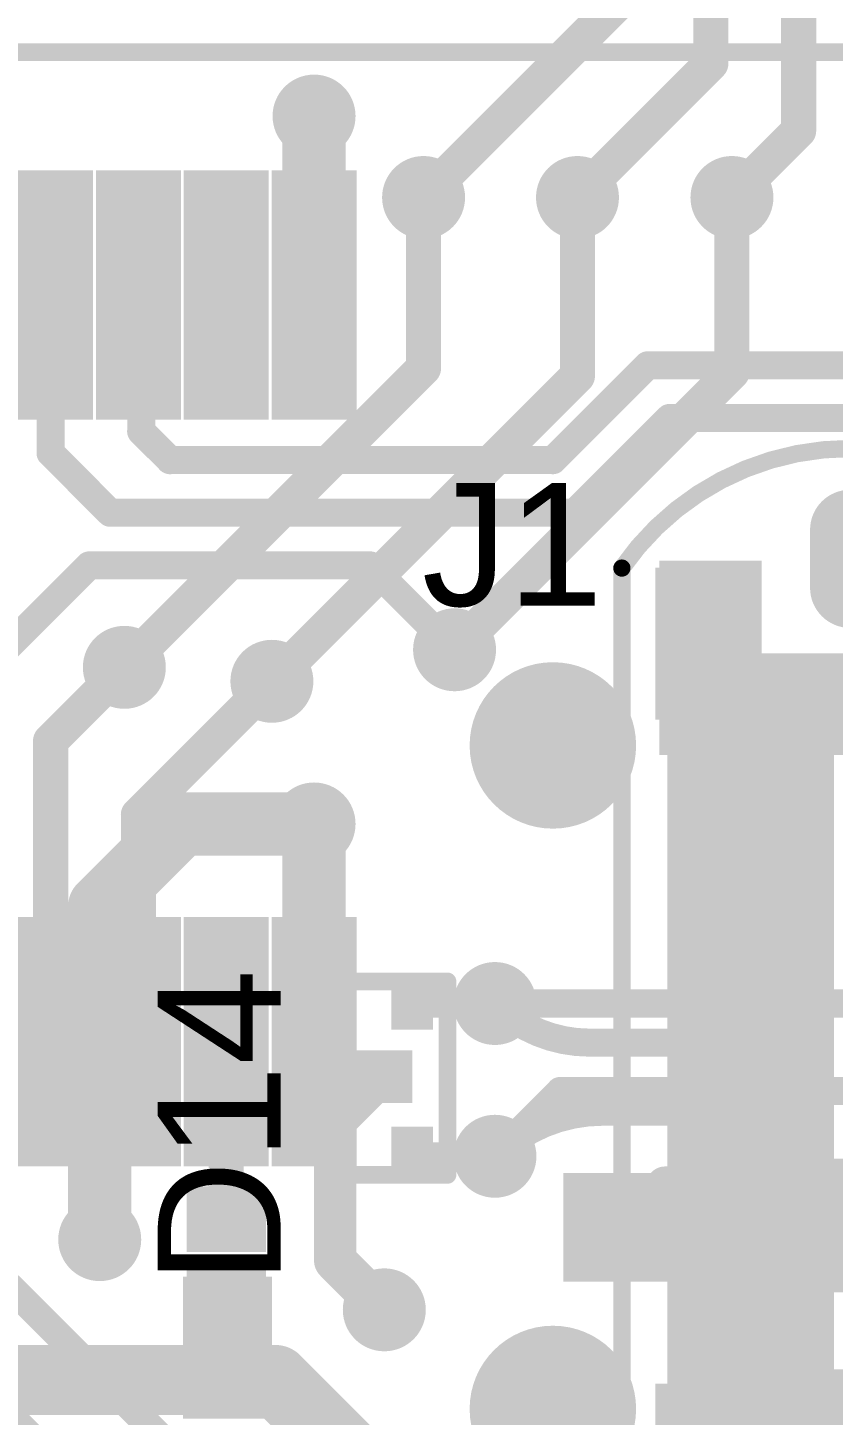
# Model space of a CAD drawing. Header units: millimetres. Extents: x -35.7 to 35.7, y -3.2 to 68.2.
# Drawn here: x -20.51 to -14.69, y 6.98 to 17.02 of the extents above; entities that cross this region are included whole.
import ezdxf

# ---------------------------------------------------------------- set-up
doc = ezdxf.new("R2010")
doc.units = ezdxf.units.MM
for name, color, linetype in [('BottomLayer', 5, 'Continuous'), ('BottomPaste', 16, 'Continuous'), ('BottomSolder', 6, 'Continuous'), ('Mechanical2', 216, 'Continuous'), ('MultiLayer', 9, 'Continuous'), ('PadHoleLayer', 156, 'Continuous'), ('TopLayer', 1, 'Continuous'), ('TopOverlay', 2, 'Continuous'), ('TopPaste', 8, 'Continuous'), ('TopSolder', 216, 'Continuous'), ('ViaHoleLayer', 16, 'Continuous')]:
    doc.layers.add(name, color=color, linetype=linetype)
doc.styles.add('Arial', font='', dxfattribs={"height": 0.2})
doc.styles.get('Arial').set_extended_font_data('Arial')

# ---------------------------------------------------------------- blocks, each defined once
blk = doc.blocks.new('R___0201_B_11')
at = {"layer": 'BottomLayer'}
for points in [[(-0.41, 0.185), (-0.14, 0.185), (-0.14, -0.185), (-0.41, -0.185)], [(0.14, 0.185), (0.41, 0.185), (0.41, -0.185), (0.14, -0.185)]]:
    blk.add_hatch(color=5, dxfattribs=at).paths.add_polyline_path(points)
at = {"layer": 'BottomPaste'}
for points in [[(-0.41, 0.185), (-0.14, 0.185), (-0.14, -0.185), (-0.41, -0.185)], [(0.14, 0.185), (0.41, 0.185), (0.41, -0.185), (0.14, -0.185)]]:
    blk.add_hatch(color=16, dxfattribs=at).paths.add_polyline_path(points)
at = {"layer": 'BottomSolder'}
for points in [[(-0.512, 0.287), (-0.038, 0.287), (-0.038, -0.287), (-0.512, -0.287)], [(0.038, 0.287), (0.512, 0.287), (0.512, -0.287), (0.038, -0.287)]]:
    blk.add_hatch(color=6, dxfattribs=at).paths.add_polyline_path(points)
blk = doc.blocks.new('X2_SON_3_0_6_1_3__25')
at = {"layer": 'TopLayer'}
for points in [[(0.025, 0.6), (0.225, 0.6), (0.225, 0.4), (0.025, 0.4)], [(-0.225, 0.1), (-0.025, 0.1), (-0.025, -0.1), (-0.225, -0.1)], [(0.025, -0.4), (0.225, -0.4), (0.225, -0.6), (0.025, -0.6)]]:
    blk.add_hatch(color=1, dxfattribs=at).paths.add_polyline_path(points)
at = {"layer": 'TopPaste'}
for points in [[(0.025, 0.6), (0.225, 0.6), (0.225, 0.4), (0.025, 0.4)], [(-0.225, 0.1), (-0.025, 0.1), (-0.025, -0.1), (-0.225, -0.1)], [(0.025, -0.4), (0.225, -0.4), (0.225, -0.6), (0.025, -0.6)]]:
    blk.add_hatch(color=8, dxfattribs=at).paths.add_polyline_path(points)
at = {"layer": 'TopSolder'}
for points in [[(-0.025, 0.65), (0.275, 0.65), (0.275, 0.35), (-0.025, 0.35)], [(-0.275, 0.15), (0.025, 0.15), (0.025, -0.15), (-0.275, -0.15)], [(-0.025, -0.35), (0.275, -0.35), (0.275, -0.65), (-0.025, -0.65)]]:
    blk.add_hatch(color=216, dxfattribs=at).paths.add_polyline_path(points)
at = {"layer": 'TopOverlay', "const_width": 0.127}
for points in [[(-0.381, -0.7), (-0.381, 0.7)], [(-0.381, 0.7), (0.381, 0.7)], [(0.381, 0.262), (0.381, 0.7)], [(0.381, -0.315), (0.381, 0.315)], [(0.381, -0.7), (0.381, -0.315)], [(-0.381, -0.7), (0.381, -0.7)]]:
    blk.add_lwpolyline(points, dxfattribs=at)
at = {"layer": 'TopOverlay'}
for points, const_width in [([(-0.413, 0.7, 1), (-0.349, 0.7, 1)], 0.0635), ([(-0.413, 0.7, 1), (-0.349, 0.7, 1)], 0.0635), ([(0.349, 0.7, 1), (0.413, 0.7, 1)], 0.0635), ([(0.349, 0.7, 1), (0.413, 0.7, 1)], 0.0635), ([(0.349, 0.315, 1), (0.413, 0.315, 1)], 0.0635), ([(0.349, 0.262, 1), (0.413, 0.262, 1)], 0.0635), ([(-0.559, -0.025, 1), (-0.66, -0.025, 1)], 0.2), ([(-0.71, -0.025, 1), (-0.61, -0.025, 1)], 0.1), ([(-0.609, -0.025, 1), (-0.509, -0.025, 1)], 0.1), ([(0.349, -0.315, 1), (0.413, -0.315, 1)], 0.0635), ([(0.349, -0.315, 1), (0.413, -0.315, 1)], 0.0635), ([(-0.413, -0.7, 1), (-0.349, -0.7, 1)], 0.0635), ([(-0.413, -0.7, 1), (-0.349, -0.7, 1)], 0.0635), ([(0.349, -0.7, 1), (0.413, -0.7, 1)], 0.0635), ([(0.349, -0.7, 1), (0.413, -0.7, 1)], 0.0635)]:
    blk.add_lwpolyline(points, format="xyb", close=True, dxfattribs=dict(at, const_width=const_width))
blk = doc.blocks.new('16_SSOP_B_40')
at = {"layer": 'BottomLayer'}
for points in [[(-0.8, 4.65), (0.8, 4.65), (0.8, 4.24), (-0.8, 4.24)], [(4.6, 4.65), (6.2, 4.65), (6.2, 4.24), (4.6, 4.24)], [(-0.8, 4.015), (0.8, 4.015), (0.8, 3.605), (-0.8, 3.605)], [(4.6, 4.015), (6.2, 4.015), (6.2, 3.605), (4.6, 3.605)], [(-0.8, 3.38), (0.8, 3.38), (0.8, 2.97), (-0.8, 2.97)], [(4.6, 3.38), (6.2, 3.38), (6.2, 2.97), (4.6, 2.97)], [(-0.8, 2.745), (0.8, 2.745), (0.8, 2.335), (-0.8, 2.335)], [(4.6, 2.745), (6.2, 2.745), (6.2, 2.335), (4.6, 2.335)], [(-0.8, 2.11), (0.8, 2.11), (0.8, 1.7), (-0.8, 1.7)], [(4.6, 2.11), (6.2, 2.11), (6.2, 1.7), (4.6, 1.7)], [(-0.8, 1.475), (0.8, 1.475), (0.8, 1.065), (-0.8, 1.065)], [(4.6, 1.475), (6.2, 1.475), (6.2, 1.065), (4.6, 1.065)], [(-0.8, 0.84), (0.8, 0.84), (0.8, 0.43), (-0.8, 0.43)], [(4.6, 0.84), (6.2, 0.84), (6.2, 0.43), (4.6, 0.43)], [(-0.8, 0.205), (0.8, 0.205), (0.8, -0.205), (-0.8, -0.205)], [(4.6, 0.205), (6.2, 0.205), (6.2, -0.205), (4.6, -0.205)]]:
    blk.add_hatch(color=5, dxfattribs=at).paths.add_polyline_path(points)
at = {"layer": 'BottomPaste'}
for points in [[(-0.8, 4.65), (0.8, 4.65), (0.8, 4.24), (-0.8, 4.24)], [(4.6, 4.65), (6.2, 4.65), (6.2, 4.24), (4.6, 4.24)], [(-0.8, 4.015), (0.8, 4.015), (0.8, 3.605), (-0.8, 3.605)], [(4.6, 4.015), (6.2, 4.015), (6.2, 3.605), (4.6, 3.605)], [(-0.8, 3.38), (0.8, 3.38), (0.8, 2.97), (-0.8, 2.97)], [(4.6, 3.38), (6.2, 3.38), (6.2, 2.97), (4.6, 2.97)], [(-0.8, 2.745), (0.8, 2.745), (0.8, 2.335), (-0.8, 2.335)], [(4.6, 2.745), (6.2, 2.745), (6.2, 2.335), (4.6, 2.335)], [(-0.8, 2.11), (0.8, 2.11), (0.8, 1.7), (-0.8, 1.7)], [(4.6, 2.11), (6.2, 2.11), (6.2, 1.7), (4.6, 1.7)], [(-0.8, 1.475), (0.8, 1.475), (0.8, 1.065), (-0.8, 1.065)], [(4.6, 1.475), (6.2, 1.475), (6.2, 1.065), (4.6, 1.065)], [(-0.8, 0.84), (0.8, 0.84), (0.8, 0.43), (-0.8, 0.43)], [(4.6, 0.84), (6.2, 0.84), (6.2, 0.43), (4.6, 0.43)], [(-0.8, 0.205), (0.8, 0.205), (0.8, -0.205), (-0.8, -0.205)], [(4.6, 0.205), (6.2, 0.205), (6.2, -0.205), (4.6, -0.205)]]:
    blk.add_hatch(color=16, dxfattribs=at).paths.add_polyline_path(points)
at = {"layer": 'BottomSolder'}
for points in [[(-0.902, 4.752), (0.902, 4.752), (0.902, 4.138), (-0.902, 4.138)], [(4.498, 4.752), (6.302, 4.752), (6.302, 4.138), (4.498, 4.138)], [(-0.902, 4.117), (0.902, 4.117), (0.902, 3.503), (-0.902, 3.503)], [(4.498, 4.117), (6.302, 4.117), (6.302, 3.503), (4.498, 3.503)], [(-0.902, 3.482), (0.902, 3.482), (0.902, 2.868), (-0.902, 2.868)], [(4.498, 3.482), (6.302, 3.482), (6.302, 2.868), (4.498, 2.868)], [(-0.902, 2.847), (0.902, 2.847), (0.902, 2.233), (-0.902, 2.233)], [(4.498, 2.847), (6.302, 2.847), (6.302, 2.233), (4.498, 2.233)], [(-0.902, 2.212), (0.902, 2.212), (0.902, 1.598), (-0.902, 1.598)], [(4.498, 2.212), (6.302, 2.212), (6.302, 1.598), (4.498, 1.598)], [(-0.902, 1.577), (0.902, 1.577), (0.902, 0.963), (-0.902, 0.963)], [(4.498, 1.577), (6.302, 1.577), (6.302, 0.963), (4.498, 0.963)], [(-0.902, 0.942), (0.902, 0.942), (0.902, 0.328), (-0.902, 0.328)], [(4.498, 0.942), (6.302, 0.942), (6.302, 0.328), (4.498, 0.328)], [(-0.902, 0.307), (0.902, 0.307), (0.902, -0.307), (-0.902, -0.307)], [(4.498, 0.307), (6.302, 0.307), (6.302, -0.307), (4.498, -0.307)]]:
    blk.add_hatch(color=6, dxfattribs=at).paths.add_polyline_path(points)
blk = doc.blocks.new('0855115001_60')
at = {"layer": 'TopOverlay', "const_width": 0.127}
blk.add_lwpolyline([(7.6454, -9.4488), (7.6454, 5.715)], dxfattribs=at)
blk = doc.blocks.new('MC_318FB_62')
at = {"layer": 'BottomLayer'}
h = blk.add_hatch(color=5, dxfattribs=at)
edge = h.paths.add_edge_path()
edge.add_arc((-2.4, 2.15), 0.5, 0, 360)
h = blk.add_hatch(color=5, dxfattribs=at)
edge = h.paths.add_edge_path()
edge.add_arc((2.4, 2.15), 0.5, 0, 360)
h = blk.add_hatch(color=5, dxfattribs=at)
edge = h.paths.add_edge_path()
edge.add_arc((-2.4, -2.15), 0.5, 0, 360)
h = blk.add_hatch(color=5, dxfattribs=at)
edge = h.paths.add_edge_path()
edge.add_arc((2.4, -2.15), 0.5, 0, 360)
at = {"layer": 'BottomSolder'}
h = blk.add_hatch(color=6, dxfattribs=at)
edge = h.paths.add_edge_path()
edge.add_arc((-2.4, 2.15), 0.602, 0, 360)
h = blk.add_hatch(color=6, dxfattribs=at)
edge = h.paths.add_edge_path()
edge.add_arc((2.4, 2.15), 0.602, 0, 360)
h = blk.add_hatch(color=6, dxfattribs=at)
edge = h.paths.add_edge_path()
edge.add_arc((-3.75, 0), 0.102, 0, 360)
h = blk.add_hatch(color=6, dxfattribs=at)
edge = h.paths.add_edge_path()
edge.add_arc((3.75, 0), 0.102, 0, 360)
h = blk.add_hatch(color=6, dxfattribs=at)
edge = h.paths.add_edge_path()
edge.add_arc((-2.4, -2.15), 0.602, 0, 360)
h = blk.add_hatch(color=6, dxfattribs=at)
edge = h.paths.add_edge_path()
edge.add_arc((2.4, -2.15), 0.602, 0, 360)
at = {"layer": 'MultiLayer'}
h = blk.add_hatch(color=9, dxfattribs=at)
edge = h.paths.add_edge_path()
edge.add_arc((-2.4, 2.15), 0.5, 0, 360)
h = blk.add_hatch(color=9, dxfattribs=at)
edge = h.paths.add_edge_path()
edge.add_arc((2.4, 2.15), 0.5, 0, 360)
h = blk.add_hatch(color=9, dxfattribs=at)
edge = h.paths.add_edge_path()
edge.add_arc((-2.4, -2.15), 0.5, 0, 360)
h = blk.add_hatch(color=9, dxfattribs=at)
edge = h.paths.add_edge_path()
edge.add_arc((2.4, -2.15), 0.5, 0, 360)
at = {"layer": 'PadHoleLayer'}
h = blk.add_hatch(color=156, dxfattribs=at)
edge = h.paths.add_edge_path()
edge.add_arc((-2.4, 2.15), 0.35, 0, 360)
h = blk.add_hatch(color=156, dxfattribs=at)
edge = h.paths.add_edge_path()
edge.add_arc((2.4, 2.15), 0.35, 0, 360)
h = blk.add_hatch(color=156, dxfattribs=at)
edge = h.paths.add_edge_path()
edge.add_arc((-3.75, 0), 0.33, 0, 360)
h = blk.add_hatch(color=156, dxfattribs=at)
edge = h.paths.add_edge_path()
edge.add_arc((3.54, 0), 0.29, 90, 270)
edge.add_line((3.54, -0.29), (3.96, -0.29))
edge.add_arc((3.96, 0), 0.29, 270, 450)
edge.add_line((3.96, 0.29), (3.54, 0.29))
h = blk.add_hatch(color=156, dxfattribs=at)
edge = h.paths.add_edge_path()
edge.add_arc((-2.4, -2.15), 0.35, 0, 360)
h = blk.add_hatch(color=156, dxfattribs=at)
edge = h.paths.add_edge_path()
edge.add_arc((2.4, -2.15), 0.35, 0, 360)
at = {"layer": 'TopLayer'}
h = blk.add_hatch(color=1, dxfattribs=at)
edge = h.paths.add_edge_path()
edge.add_arc((-2.4, 2.15), 0.5, 0, 360)
h = blk.add_hatch(color=1, dxfattribs=at)
edge = h.paths.add_edge_path()
edge.add_arc((2.4, 2.15), 0.5, 0, 360)
for points in [[(-2.9, 1.22), (-2.6, 1.22), (-2.6, 0.22), (-2.9, 0.22)], [(-2.4, 1.22), (-2.1, 1.22), (-2.1, 0.22), (-2.4, 0.22)], [(-1.9, 1.22), (-1.6, 1.22), (-1.6, 0.22), (-1.9, 0.22)], [(-1.4, 1.22), (-1.1, 1.22), (-1.1, 0.22), (-1.4, 0.22)], [(-0.9, 1.22), (-0.6, 1.22), (-0.6, 0.22), (-0.9, 0.22)], [(-0.4, 1.22), (-0.1, 1.22), (-0.1, 0.22), (-0.4, 0.22)], [(0.1, 1.22), (0.4, 1.22), (0.4, 0.22), (0.1, 0.22)], [(0.6, 1.22), (0.9, 1.22), (0.9, 0.22), (0.6, 0.22)], [(1.1, 1.22), (1.4, 1.22), (1.4, 0.22), (1.1, 0.22)], [(1.6, 1.22), (1.9, 1.22), (1.9, 0.22), (1.6, 0.22)], [(2.1, 1.22), (2.4, 1.22), (2.4, 0.22), (2.1, 0.22)], [(2.6, 1.22), (2.9, 1.22), (2.9, 0.22), (2.6, 0.22)], [(-2.9, -0.22), (-2.6, -0.22), (-2.6, -1.22), (-2.9, -1.22)], [(-2.4, -0.22), (-2.1, -0.22), (-2.1, -1.22), (-2.4, -1.22)], [(-1.9, -0.22), (-1.6, -0.22), (-1.6, -1.22), (-1.9, -1.22)], [(-1.4, -0.22), (-1.1, -0.22), (-1.1, -1.22), (-1.4, -1.22)], [(-0.9, -0.22), (-0.6, -0.22), (-0.6, -1.22), (-0.9, -1.22)], [(-0.4, -0.22), (-0.1, -0.22), (-0.1, -1.22), (-0.4, -1.22)], [(0.1, -0.22), (0.4, -0.22), (0.4, -1.22), (0.1, -1.22)], [(0.6, -0.22), (0.9, -0.22), (0.9, -1.22), (0.6, -1.22)], [(1.1, -0.22), (1.4, -0.22), (1.4, -1.22), (1.1, -1.22)], [(1.6, -0.22), (1.9, -0.22), (1.9, -1.22), (1.6, -1.22)], [(2.1, -0.22), (2.4, -0.22), (2.4, -1.22), (2.1, -1.22)], [(2.6, -0.22), (2.9, -0.22), (2.9, -1.22), (2.6, -1.22)]]:
    blk.add_hatch(color=1, dxfattribs=at).paths.add_polyline_path(points)
h = blk.add_hatch(color=1, dxfattribs=at)
edge = h.paths.add_edge_path()
edge.add_arc((-2.4, -2.15), 0.5, 0, 360)
h = blk.add_hatch(color=1, dxfattribs=at)
edge = h.paths.add_edge_path()
edge.add_arc((2.4, -2.15), 0.5, 0, 360)
at = {"layer": 'TopPaste'}
for points in [[(-2.9, 1.22), (-2.6, 1.22), (-2.6, 0.22), (-2.9, 0.22)], [(-2.4, 1.22), (-2.1, 1.22), (-2.1, 0.22), (-2.4, 0.22)], [(-1.9, 1.22), (-1.6, 1.22), (-1.6, 0.22), (-1.9, 0.22)], [(-1.4, 1.22), (-1.1, 1.22), (-1.1, 0.22), (-1.4, 0.22)], [(-0.9, 1.22), (-0.6, 1.22), (-0.6, 0.22), (-0.9, 0.22)], [(-0.4, 1.22), (-0.1, 1.22), (-0.1, 0.22), (-0.4, 0.22)], [(0.1, 1.22), (0.4, 1.22), (0.4, 0.22), (0.1, 0.22)], [(0.6, 1.22), (0.9, 1.22), (0.9, 0.22), (0.6, 0.22)], [(1.1, 1.22), (1.4, 1.22), (1.4, 0.22), (1.1, 0.22)], [(1.6, 1.22), (1.9, 1.22), (1.9, 0.22), (1.6, 0.22)], [(2.1, 1.22), (2.4, 1.22), (2.4, 0.22), (2.1, 0.22)], [(2.6, 1.22), (2.9, 1.22), (2.9, 0.22), (2.6, 0.22)], [(-2.9, -0.22), (-2.6, -0.22), (-2.6, -1.22), (-2.9, -1.22)], [(-2.4, -0.22), (-2.1, -0.22), (-2.1, -1.22), (-2.4, -1.22)], [(-1.9, -0.22), (-1.6, -0.22), (-1.6, -1.22), (-1.9, -1.22)], [(-1.4, -0.22), (-1.1, -0.22), (-1.1, -1.22), (-1.4, -1.22)], [(-0.9, -0.22), (-0.6, -0.22), (-0.6, -1.22), (-0.9, -1.22)], [(-0.4, -0.22), (-0.1, -0.22), (-0.1, -1.22), (-0.4, -1.22)], [(0.1, -0.22), (0.4, -0.22), (0.4, -1.22), (0.1, -1.22)], [(0.6, -0.22), (0.9, -0.22), (0.9, -1.22), (0.6, -1.22)], [(1.1, -0.22), (1.4, -0.22), (1.4, -1.22), (1.1, -1.22)], [(1.6, -0.22), (1.9, -0.22), (1.9, -1.22), (1.6, -1.22)], [(2.1, -0.22), (2.4, -0.22), (2.4, -1.22), (2.1, -1.22)], [(2.6, -0.22), (2.9, -0.22), (2.9, -1.22), (2.6, -1.22)]]:
    blk.add_hatch(color=8, dxfattribs=at).paths.add_polyline_path(points)
at = {"layer": 'TopSolder'}
h = blk.add_hatch(color=216, dxfattribs=at)
edge = h.paths.add_edge_path()
edge.add_arc((-2.4, 2.15), 0.602, 0, 360)
h = blk.add_hatch(color=216, dxfattribs=at)
edge = h.paths.add_edge_path()
edge.add_arc((2.4, 2.15), 0.602, 0, 360)
for points in [[(-3.002, 1.322), (-2.498, 1.322), (-2.498, 0.118), (-3.002, 0.118)], [(-2.502, 1.322), (-1.998, 1.322), (-1.998, 0.118), (-2.502, 0.118)], [(-2.002, 1.322), (-1.498, 1.322), (-1.498, 0.118), (-2.002, 0.118)], [(-1.502, 1.322), (-0.998, 1.322), (-0.998, 0.118), (-1.502, 0.118)], [(-1.002, 1.322), (-0.498, 1.322), (-0.498, 0.118), (-1.002, 0.118)], [(-0.502, 1.322), (0.002, 1.322), (0.002, 0.118), (-0.502, 0.118)], [(-0.002, 1.322), (0.502, 1.322), (0.502, 0.118), (-0.002, 0.118)], [(0.498, 1.322), (1.002, 1.322), (1.002, 0.118), (0.498, 0.118)], [(0.998, 1.322), (1.502, 1.322), (1.502, 0.118), (0.998, 0.118)], [(1.498, 1.322), (2.002, 1.322), (2.002, 0.118), (1.498, 0.118)], [(1.998, 1.322), (2.502, 1.322), (2.502, 0.118), (1.998, 0.118)], [(2.498, 1.322), (3.002, 1.322), (3.002, 0.118), (2.498, 0.118)], [(-3.002, -0.118), (-2.498, -0.118), (-2.498, -1.322), (-3.002, -1.322)], [(-2.502, -0.118), (-1.998, -0.118), (-1.998, -1.322), (-2.502, -1.322)], [(-2.002, -0.118), (-1.498, -0.118), (-1.498, -1.322), (-2.002, -1.322)], [(-1.502, -0.118), (-0.998, -0.118), (-0.998, -1.322), (-1.502, -1.322)], [(-1.002, -0.118), (-0.498, -0.118), (-0.498, -1.322), (-1.002, -1.322)], [(-0.502, -0.118), (0.002, -0.118), (0.002, -1.322), (-0.502, -1.322)], [(-0.002, -0.118), (0.502, -0.118), (0.502, -1.322), (-0.002, -1.322)], [(0.498, -0.118), (1.002, -0.118), (1.002, -1.322), (0.498, -1.322)], [(0.998, -0.118), (1.502, -0.118), (1.502, -1.322), (0.998, -1.322)], [(1.498, -0.118), (2.002, -0.118), (2.002, -1.322), (1.498, -1.322)], [(1.998, -0.118), (2.502, -0.118), (2.502, -1.322), (1.998, -1.322)], [(2.498, -0.118), (3.002, -0.118), (3.002, -1.322), (2.498, -1.322)]]:
    blk.add_hatch(color=216, dxfattribs=at).paths.add_polyline_path(points)
h = blk.add_hatch(color=216, dxfattribs=at)
edge = h.paths.add_edge_path()
edge.add_arc((-3.75, 0), 0.102, 0, 360)
h = blk.add_hatch(color=216, dxfattribs=at)
edge = h.paths.add_edge_path()
edge.add_arc((3.75, 0), 0.102, 0, 360)
h = blk.add_hatch(color=216, dxfattribs=at)
edge = h.paths.add_edge_path()
edge.add_arc((-2.4, -2.15), 0.602, 0, 360)
h = blk.add_hatch(color=216, dxfattribs=at)
edge = h.paths.add_edge_path()
edge.add_arc((2.4, -2.15), 0.602, 0, 360)
at = {"layer": 'TopOverlay', "const_width": 0.125}
for points in [[(-3.556, -1.651, -0.558791), (-3.556, 1.651)], [(3.683, 1.651, -0.523952), (3.683, -1.651)]]:
    blk.add_lwpolyline(points, format="xyb", dxfattribs=at)
for points in [[(-3.556, 1.651), (3.683, 1.651)], [(-3.556, -1.651), (3.683, -1.651)]]:
    blk.add_lwpolyline(points, dxfattribs=at)
at = {"layer": 'TopOverlay', "const_width": 0.0625}
for points in [[(-3.587, 1.651, 1), (-3.525, 1.651, 1)], [(-3.587, 1.651, 1), (-3.525, 1.651, 1)], [(3.652, 1.651, 1), (3.714, 1.651, 1)], [(3.652, 1.651, 1), (3.714, 1.651, 1)], [(-3.587, -1.651, 1), (-3.525, -1.651, 1)], [(-3.587, -1.651, 1), (-3.525, -1.651, 1)], [(3.652, -1.651, 1), (3.714, -1.651, 1)], [(3.652, -1.651, 1), (3.714, -1.651, 1)]]:
    blk.add_lwpolyline(points, format="xyb", close=True, dxfattribs=at)
at = {"layer": 'TopOverlay'}
for s, p in [('A1', (-3.835, 0.686)), ('B1', (3.2, -1.016))]:
    blk.add_text(s, height=0.5, dxfattribs=at).set_placement(p)
blk = doc.blocks.new('RES0603_B_143')
at = {"layer": 'BottomLayer'}
for points in [[(-1.143, -0.4445), (-1.143, 0.4445), (-0.381, 0.4445), (-0.381, -0.4445)], [(0.381, -0.4445), (0.381, 0.4445), (1.143, 0.4445), (1.143, -0.4445)]]:
    blk.add_hatch(color=5, dxfattribs=at).paths.add_polyline_path(points)
at = {"layer": 'BottomPaste'}
for points in [[(-1.143, -0.4445), (-1.143, 0.4445), (-0.381, 0.4445), (-0.381, -0.4445)], [(0.381, -0.4445), (0.381, 0.4445), (1.143, 0.4445), (1.143, -0.4445)]]:
    blk.add_hatch(color=16, dxfattribs=at).paths.add_polyline_path(points)
at = {"layer": 'BottomSolder'}
for points in [[(-1.2446, -0.5461), (-1.2446, 0.5461), (-0.2794, 0.5461), (-0.2794, -0.5461)], [(0.2794, -0.5461), (0.2794, 0.5461), (1.2446, 0.5461), (1.2446, -0.5461)]]:
    blk.add_hatch(color=6, dxfattribs=at).paths.add_polyline_path(points)

msp = doc.modelspace()

# ---------------------------------------------------------------- hatches: boundary and pattern name
at = {"layer": 'BottomLayer'}
h = msp.add_hatch(color=5, dxfattribs=at)
edge = h.paths.add_edge_path()
edge.add_arc((-18.44, 16.383), 0.3, 0, 360)
h = msp.add_hatch(color=5, dxfattribs=at)
edge = h.paths.add_edge_path()
edge.add_arc((-17.648, 15.794), 0.3, 0, 360)
h = msp.add_hatch(color=5, dxfattribs=at)
edge = h.paths.add_edge_path()
edge.add_arc((-16.535, 15.794), 0.3, 0, 360)
h = msp.add_hatch(color=5, dxfattribs=at)
edge = h.paths.add_edge_path()
edge.add_arc((-15.418, 15.794), 0.3, 0, 360)
for points in [[(-18.671, 14.288), (-18.235, 14.288), (-18.235, 15.888), (-18.671, 15.888)], [(-15.202, 13.167), (-15.943, 13.167), (-15.943, 11.76), (-15.202, 11.76)], [(-13.348, 11.76), (-13.348, 12.497), (-15.85, 12.497), (-15.85, 11.76)], [(-16.637, 7.95), (-14.453, 7.95), (-14.453, 8.738), (-16.637, 8.738)], [(-19.387, 6.96), (-18.745, 6.96), (-18.745, 7.988), (-19.387, 7.988)], [(-15.973, 5.731), (-15.232, 5.731), (-15.232, 7.214), (-15.973, 7.214)], [(-13.31, 6.299), (-13.31, 7.214), (-15.405, 7.214), (-15.405, 6.299)]]:
    msp.add_hatch(color=5, dxfattribs=at).paths.add_polyline_path(points)
h = msp.add_hatch(color=5, dxfattribs=at)
edge = h.paths.add_edge_path()
edge.add_arc((-15.562, 12.802), 0.3, 0, 360)
h = msp.add_hatch(color=5, dxfattribs=at)
edge = h.paths.add_edge_path()
edge.add_arc((-17.424, 12.522), 0.3, 0, 360)
h = msp.add_hatch(color=5, dxfattribs=at)
edge = h.paths.add_edge_path()
edge.add_arc((-19.812, 12.395), 0.3, 0, 360)
h = msp.add_hatch(color=5, dxfattribs=at)
edge = h.paths.add_edge_path()
edge.add_arc((-18.745, 12.294), 0.3, 0, 360)
h = msp.add_hatch(color=5, dxfattribs=at)
edge = h.paths.add_edge_path()
edge.add_arc((-18.44, 11.262), 0.3, 0, 360)
h = msp.add_hatch(color=5, dxfattribs=at)
edge = h.paths.add_edge_path()
edge.add_arc((-17.132, 9.963), 0.3, 0, 360)
h = msp.add_hatch(color=5, dxfattribs=at)
edge = h.paths.add_edge_path()
edge.add_arc((-17.132, 8.858), 0.3, 0, 360)
h = msp.add_hatch(color=5, dxfattribs=at)
edge = h.paths.add_edge_path()
edge.add_arc((-19.99, 8.255), 0.3, 0, 360)
h = msp.add_hatch(color=5, dxfattribs=at)
edge = h.paths.add_edge_path()
edge.add_arc((-16.307, 8.255), 0.3, 0, 360)
h = msp.add_hatch(color=5, dxfattribs=at)
edge = h.paths.add_edge_path()
edge.add_arc((-17.932, 7.747), 0.3, 0, 360)
at = {"layer": 'BottomSolder'}
h = msp.add_hatch(color=6, dxfattribs=at)
edge = h.paths.add_edge_path()
edge.add_arc((-18.44, 16.383), 0.15, 0, 360)
h = msp.add_hatch(color=6, dxfattribs=at)
edge = h.paths.add_edge_path()
edge.add_arc((-17.648, 15.794), 0.15, 0, 360)
h = msp.add_hatch(color=6, dxfattribs=at)
edge = h.paths.add_edge_path()
edge.add_arc((-16.535, 15.794), 0.15, 0, 360)
h = msp.add_hatch(color=6, dxfattribs=at)
edge = h.paths.add_edge_path()
edge.add_arc((-15.418, 15.794), 0.15, 0, 360)
h = msp.add_hatch(color=6, dxfattribs=at)
edge = h.paths.add_edge_path()
edge.add_arc((-15.562, 12.802), 0.15, 0, 360)
h = msp.add_hatch(color=6, dxfattribs=at)
edge = h.paths.add_edge_path()
edge.add_arc((-17.424, 12.522), 0.15, 0, 360)
h = msp.add_hatch(color=6, dxfattribs=at)
edge = h.paths.add_edge_path()
edge.add_arc((-19.812, 12.395), 0.15, 0, 360)
h = msp.add_hatch(color=6, dxfattribs=at)
edge = h.paths.add_edge_path()
edge.add_arc((-18.745, 12.294), 0.15, 0, 360)
h = msp.add_hatch(color=6, dxfattribs=at)
edge = h.paths.add_edge_path()
edge.add_arc((-18.44, 11.262), 0.15, 0, 360)
h = msp.add_hatch(color=6, dxfattribs=at)
edge = h.paths.add_edge_path()
edge.add_arc((-17.132, 9.963), 0.15, 0, 360)
h = msp.add_hatch(color=6, dxfattribs=at)
edge = h.paths.add_edge_path()
edge.add_arc((-17.132, 8.858), 0.15, 0, 360)
h = msp.add_hatch(color=6, dxfattribs=at)
edge = h.paths.add_edge_path()
edge.add_arc((-19.99, 8.255), 0.15, 0, 360)
h = msp.add_hatch(color=6, dxfattribs=at)
edge = h.paths.add_edge_path()
edge.add_arc((-16.307, 8.255), 0.15, 0, 360)
h = msp.add_hatch(color=6, dxfattribs=at)
edge = h.paths.add_edge_path()
edge.add_arc((-17.932, 7.747), 0.15, 0, 360)
at = {"layer": 'TopLayer'}
h = msp.add_hatch(color=1, dxfattribs=at)
edge = h.paths.add_edge_path()
edge.add_arc((-18.44, 16.383), 0.3, 0, 360)
h = msp.add_hatch(color=1, dxfattribs=at)
edge = h.paths.add_edge_path()
edge.add_arc((-17.648, 15.794), 0.3, 0, 360)
h = msp.add_hatch(color=1, dxfattribs=at)
edge = h.paths.add_edge_path()
edge.add_arc((-16.535, 15.794), 0.3, 0, 360)
h = msp.add_hatch(color=1, dxfattribs=at)
edge = h.paths.add_edge_path()
edge.add_arc((-15.418, 15.794), 0.3, 0, 360)
for points in [[(-15.973, 12.017), (-15.232, 12.017), (-15.232, 13.116), (-15.973, 13.116)], [(-15.799, 12.014), (-13.335, 12.014), (-13.335, 12.471), (-15.799, 12.471)], [(-18.237, 9.244), (-17.729, 9.244), (-17.729, 9.625), (-18.237, 9.625)]]:
    msp.add_hatch(color=1, dxfattribs=at).paths.add_polyline_path(points)
h = msp.add_hatch(color=1, dxfattribs=at)
edge = h.paths.add_edge_path()
edge.add_arc((-15.562, 12.802), 0.3, 0, 360)
h = msp.add_hatch(color=1, dxfattribs=at)
edge = h.paths.add_edge_path()
edge.add_arc((-17.424, 12.522), 0.3, 0, 360)
h = msp.add_hatch(color=1, dxfattribs=at)
edge = h.paths.add_edge_path()
edge.add_arc((-19.812, 12.395), 0.3, 0, 360)
h = msp.add_hatch(color=1, dxfattribs=at)
edge = h.paths.add_edge_path()
edge.add_arc((-18.745, 12.294), 0.3, 0, 360)
h = msp.add_hatch(color=1, dxfattribs=at)
edge = h.paths.add_edge_path()
edge.add_arc((-18.44, 11.262), 0.3, 0, 360)
h = msp.add_hatch(color=1, dxfattribs=at)
edge = h.paths.add_edge_path()
edge.add_arc((-17.132, 9.963), 0.3, 0, 360)
h = msp.add_hatch(color=1, dxfattribs=at)
edge = h.paths.add_edge_path()
edge.add_arc((-17.132, 8.858), 0.3, 0, 360)
h = msp.add_hatch(color=1, dxfattribs=at)
edge = h.paths.add_edge_path()
edge.add_arc((-19.99, 8.255), 0.3, 0, 360)
h = msp.add_hatch(color=1, dxfattribs=at)
edge = h.paths.add_edge_path()
edge.add_arc((-16.307, 8.255), 0.3, 0, 360)
h = msp.add_hatch(color=1, dxfattribs=at)
edge = h.paths.add_edge_path()
edge.add_arc((-17.932, 7.747), 0.3, 0, 360)
at = {"layer": 'TopSolder'}
h = msp.add_hatch(color=216, dxfattribs=at)
edge = h.paths.add_edge_path()
edge.add_arc((-18.44, 16.383), 0.15, 0, 360)
h = msp.add_hatch(color=216, dxfattribs=at)
edge = h.paths.add_edge_path()
edge.add_arc((-17.648, 15.794), 0.15, 0, 360)
h = msp.add_hatch(color=216, dxfattribs=at)
edge = h.paths.add_edge_path()
edge.add_arc((-16.535, 15.794), 0.15, 0, 360)
h = msp.add_hatch(color=216, dxfattribs=at)
edge = h.paths.add_edge_path()
edge.add_arc((-15.418, 15.794), 0.15, 0, 360)
h = msp.add_hatch(color=216, dxfattribs=at)
edge = h.paths.add_edge_path()
edge.add_arc((-15.562, 12.802), 0.15, 0, 360)
h = msp.add_hatch(color=216, dxfattribs=at)
edge = h.paths.add_edge_path()
edge.add_arc((-17.424, 12.522), 0.15, 0, 360)
h = msp.add_hatch(color=216, dxfattribs=at)
edge = h.paths.add_edge_path()
edge.add_arc((-19.812, 12.395), 0.15, 0, 360)
h = msp.add_hatch(color=216, dxfattribs=at)
edge = h.paths.add_edge_path()
edge.add_arc((-18.745, 12.294), 0.15, 0, 360)
h = msp.add_hatch(color=216, dxfattribs=at)
edge = h.paths.add_edge_path()
edge.add_arc((-18.44, 11.262), 0.15, 0, 360)
h = msp.add_hatch(color=216, dxfattribs=at)
edge = h.paths.add_edge_path()
edge.add_arc((-17.132, 9.963), 0.15, 0, 360)
h = msp.add_hatch(color=216, dxfattribs=at)
edge = h.paths.add_edge_path()
edge.add_arc((-17.132, 8.858), 0.15, 0, 360)
h = msp.add_hatch(color=216, dxfattribs=at)
edge = h.paths.add_edge_path()
edge.add_arc((-19.99, 8.255), 0.15, 0, 360)
h = msp.add_hatch(color=216, dxfattribs=at)
edge = h.paths.add_edge_path()
edge.add_arc((-16.307, 8.255), 0.15, 0, 360)
h = msp.add_hatch(color=216, dxfattribs=at)
edge = h.paths.add_edge_path()
edge.add_arc((-17.932, 7.747), 0.15, 0, 360)
at = {"layer": 'ViaHoleLayer'}
h = msp.add_hatch(color=16, dxfattribs=at)
edge = h.paths.add_edge_path()
edge.add_arc((-18.44, 16.383), 0.15, 0, 360)
h = msp.add_hatch(color=16, dxfattribs=at)
edge = h.paths.add_edge_path()
edge.add_arc((-17.648, 15.794), 0.15, 0, 360)
h = msp.add_hatch(color=16, dxfattribs=at)
edge = h.paths.add_edge_path()
edge.add_arc((-16.535, 15.794), 0.15, 0, 360)
h = msp.add_hatch(color=16, dxfattribs=at)
edge = h.paths.add_edge_path()
edge.add_arc((-15.418, 15.794), 0.15, 0, 360)
h = msp.add_hatch(color=16, dxfattribs=at)
edge = h.paths.add_edge_path()
edge.add_arc((-15.562, 12.802), 0.15, 0, 360)
h = msp.add_hatch(color=16, dxfattribs=at)
edge = h.paths.add_edge_path()
edge.add_arc((-17.424, 12.522), 0.15, 0, 360)
h = msp.add_hatch(color=16, dxfattribs=at)
edge = h.paths.add_edge_path()
edge.add_arc((-19.812, 12.395), 0.15, 0, 360)
h = msp.add_hatch(color=16, dxfattribs=at)
edge = h.paths.add_edge_path()
edge.add_arc((-18.745, 12.294), 0.15, 0, 360)
h = msp.add_hatch(color=16, dxfattribs=at)
edge = h.paths.add_edge_path()
edge.add_arc((-18.44, 11.262), 0.15, 0, 360)
h = msp.add_hatch(color=16, dxfattribs=at)
edge = h.paths.add_edge_path()
edge.add_arc((-17.132, 9.963), 0.15, 0, 360)
h = msp.add_hatch(color=16, dxfattribs=at)
edge = h.paths.add_edge_path()
edge.add_arc((-17.132, 8.858), 0.15, 0, 360)
h = msp.add_hatch(color=16, dxfattribs=at)
edge = h.paths.add_edge_path()
edge.add_arc((-19.99, 8.255), 0.15, 0, 360)
h = msp.add_hatch(color=16, dxfattribs=at)
edge = h.paths.add_edge_path()
edge.add_arc((-16.307, 8.255), 0.15, 0, 360)
h = msp.add_hatch(color=16, dxfattribs=at)
edge = h.paths.add_edge_path()
edge.add_arc((-17.932, 7.747), 0.15, 0, 360)

# ---------------------------------------------------------------- linework, layer by layer
at = {"layer": 'BottomLayer'}
for points, const_width in [([(-14.935, 16.277), (-14.935, 21.946)], 0.254), ([(-15.57, 16.764), (-15.57, 20.472)], 0.254), ([(-17.648, 15.794), (-16.18, 17.262)], 0.254), ([(-16.535, 15.799), (-15.57, 16.764)], 0.254), ([(-18.44, 15.088), (-18.44, 16.383)], 0.457), ([(-15.418, 15.794), (-14.935, 16.277)], 0.254), ([(-20.345, 13.945), (-20.345, 15.088)], 0.203), ([(-19.71, 15.088), (-19.69, 15.067)], 0.203), ([(-19.69, 14.102), (-19.69, 15.067)], 0.203), ([(-16.713, 13.894), (-16.027, 14.58)], 0.203), ([(-16.027, 14.58), (-12.04, 14.58)], 0.203), ([(-16.555, 13.513), (-15.87, 14.199)], 0.203), ([(-15.87, 14.199), (-12.7, 14.199)], 0.203), ([(-19.69, 14.102), (-19.482, 13.894)], 0.203), ([(-20.345, 13.945), (-19.914, 13.513)], 0.203), ([(-19.482, 13.894), (-16.713, 13.894)], 0.203), ([(-19.914, 13.513), (-16.555, 13.513)], 0.203), ([(-20.98, 12.217), (-20.066, 13.132)], 0.203), ([(-20.066, 13.132), (-18.034, 13.132)], 0.203), ([(-18.034, 13.132), (-17.424, 12.522)], 0.203), ([(-20.345, 11.862), (-19.812, 12.395)], 0.254), ([(-19.71, 11.328), (-18.745, 12.294)], 0.254), ([(-20.345, 9.688), (-20.345, 11.862)], 0.254), ([(-19.71, 9.688), (-19.71, 11.328)], 0.254), ([(-18.44, 9.688), (-18.44, 11.262)], 0.457), ([(-17.31, 9.963), (-17.132, 9.963)], 0.203), ([(-17.132, 9.963), (-13.9, 9.963)], 0.203), ([(-19.075, 8.403), (-19.075, 9.688)], 0.254), ([(-17.132, 8.858), (-16.66, 9.33)], 0.203), ([(-16.66, 9.33), (-14.461, 9.33)], 0.203), ([(-22.631, 7.239), (-18.72, 7.239)], 0.508), ([(-18.72, 7.239), (-16.078, 4.597)], 0.508)]:
    msp.add_lwpolyline(points, dxfattribs=dict(at, const_width=const_width))
for points, const_width in [([(-15.634, 16.764, 1), (-15.507, 16.764, 1)], 0.127), ([(-15.634, 16.764, 1), (-15.507, 16.764, 1)], 0.127), ([(-18.555, 16.383, 1), (-18.326, 16.383, 1)], 0.229), ([(-14.999, 16.277, 1), (-14.872, 16.277, 1)], 0.127), ([(-14.999, 16.277, 1), (-14.872, 16.277, 1)], 0.127), ([(-17.712, 15.794, 1), (-17.585, 15.794, 1)], 0.127), ([(-16.599, 15.799, 1), (-16.472, 15.799, 1)], 0.127), ([(-15.481, 15.794, 1), (-15.354, 15.794, 1)], 0.127), ([(-18.555, 15.088, 1), (-18.326, 15.088, 1)], 0.229), ([(-20.396, 15.088, 1), (-20.295, 15.088, 1)], 0.102), ([(-19.761, 15.088, 1), (-19.66, 15.088, 1)], 0.102), ([(-19.741, 15.067, 1), (-19.639, 15.067, 1)], 0.102), ([(-19.741, 15.067, 1), (-19.639, 15.067, 1)], 0.102), ([(-16.078, 14.58, 1), (-15.977, 14.58, 1)], 0.102), ([(-16.078, 14.58, 1), (-15.977, 14.58, 1)], 0.102), ([(-15.92, 14.199, 1), (-15.819, 14.199, 1)], 0.102), ([(-15.92, 14.199, 1), (-15.819, 14.199, 1)], 0.102), ([(-19.741, 14.102, 1), (-19.639, 14.102, 1)], 0.102), ([(-19.741, 14.102, 1), (-19.639, 14.102, 1)], 0.102), ([(-20.396, 13.945, 1), (-20.295, 13.945, 1)], 0.102), ([(-20.396, 13.945, 1), (-20.295, 13.945, 1)], 0.102), ([(-19.533, 13.894, 1), (-19.431, 13.894, 1)], 0.102), ([(-19.533, 13.894, 1), (-19.431, 13.894, 1)], 0.102), ([(-16.764, 13.894, 1), (-16.662, 13.894, 1)], 0.102), ([(-16.764, 13.894, 1), (-16.662, 13.894, 1)], 0.102), ([(-19.964, 13.513, 1), (-19.863, 13.513, 1)], 0.102), ([(-19.964, 13.513, 1), (-19.863, 13.513, 1)], 0.102), ([(-16.606, 13.513, 1), (-16.505, 13.513, 1)], 0.102), ([(-16.606, 13.513, 1), (-16.505, 13.513, 1)], 0.102), ([(-20.117, 13.132, 1), (-20.015, 13.132, 1)], 0.102), ([(-20.117, 13.132, 1), (-20.015, 13.132, 1)], 0.102), ([(-18.085, 13.132, 1), (-17.983, 13.132, 1)], 0.102), ([(-18.085, 13.132, 1), (-17.983, 13.132, 1)], 0.102), ([(-17.475, 12.522, 1), (-17.374, 12.522, 1)], 0.102), ([(-19.875, 12.395, 1), (-19.748, 12.395, 1)], 0.127), ([(-18.809, 12.294, 1), (-18.682, 12.294, 1)], 0.127), ([(-20.409, 11.862, 1), (-20.282, 11.862, 1)], 0.127), ([(-20.409, 11.862, 1), (-20.282, 11.862, 1)], 0.127), ([(-19.774, 11.328, 1), (-19.647, 11.328, 1)], 0.127), ([(-19.774, 11.328, 1), (-19.647, 11.328, 1)], 0.127), ([(-18.555, 11.262, 1), (-18.326, 11.262, 1)], 0.229), ([(-17.361, 9.963, 1), (-17.259, 9.963, 1)], 0.102), ([(-17.183, 9.963, 1), (-17.082, 9.963, 1)], 0.102), ([(-17.183, 9.963, 1), (-17.082, 9.963, 1)], 0.102), ([(-18.555, 9.688, 1), (-18.326, 9.688, 1)], 0.229), ([(-20.409, 9.688, 1), (-20.282, 9.688, 1)], 0.127), ([(-19.774, 9.688, 1), (-19.647, 9.688, 1)], 0.127), ([(-19.139, 9.688, 1), (-19.012, 9.688, 1)], 0.127), ([(-16.711, 9.33, 1), (-16.609, 9.33, 1)], 0.102), ([(-16.711, 9.33, 1), (-16.609, 9.33, 1)], 0.102), ([(-17.183, 8.858, 1), (-17.082, 8.858, 1)], 0.102), ([(-19.139, 8.403, 1), (-19.012, 8.403, 1)], 0.127), ([(-18.847, 7.239, 1), (-18.593, 7.239, 1)], 0.254), ([(-18.847, 7.239, 1), (-18.593, 7.239, 1)], 0.254)]:
    msp.add_lwpolyline(points, format="xyb", close=True, dxfattribs=dict(at, const_width=const_width))
at = {"layer": 'Mechanical2', "const_width": 0.381}
msp.add_lwpolyline([(0, -3, -0.267949), (-30.744, 14.75)], format="xyb", dxfattribs=at)
at = {"layer": 'TopLayer'}
for points, const_width in [([(-17.648, 14.559), (-17.648, 15.794)], 0.254), ([(-16.535, 14.503), (-16.535, 15.799)], 0.254), ([(-15.418, 14.529), (-15.418, 15.794)], 0.254), ([(-19.812, 12.395), (-17.648, 14.559)], 0.254), ([(-17.424, 12.522), (-15.418, 14.529)], 0.254), ([(-18.745, 12.294), (-16.535, 14.503)], 0.254), ([(-19.99, 10.668), (-19.395, 11.262)], 0.457), ([(-19.395, 11.262), (-18.44, 11.262)], 0.457), ([(-19.99, 8.255), (-19.99, 10.668)], 0.457), ([(-17.635, 9.963), (-17.132, 9.963)], 0.203), ([(-16.449, 9.68), (-15.283, 9.68)], 0.203), ([(-18.288, 9.117), (-17.981, 9.424)], 0.305), ([(-18.288, 8.103), (-18.288, 9.117)], 0.305), ([(-16.355, 9.18), (-15.283, 9.18)], 0.203), ([(-17.573, 8.858), (-17.132, 8.858)], 0.203), ([(-16.307, 8.255), (-15.905, 8.657)], 0.254), ([(-15.905, 8.657), (-15.306, 8.657)], 0.254), ([(-15.306, 8.657), (-15.283, 8.68)], 0.254), ([(-18.288, 8.103), (-17.932, 7.747)], 0.305), ([(-20.65, 7.925), (-18.542, 5.817)], 0.203), ([(-21.031, 7.373), (-19.593, 5.934)], 0.203)]:
    msp.add_lwpolyline(points, dxfattribs=dict(at, const_width=const_width))
for points, const_width in [([(-17.712, 15.794, 1), (-17.585, 15.794, 1)], 0.127), ([(-16.599, 15.799, 1), (-16.472, 15.799, 1)], 0.127), ([(-15.481, 15.794, 1), (-15.354, 15.794, 1)], 0.127), ([(-17.712, 14.559, 1), (-17.585, 14.559, 1)], 0.127), ([(-17.712, 14.559, 1), (-17.585, 14.559, 1)], 0.127), ([(-15.481, 14.529, 1), (-15.354, 14.529, 1)], 0.127), ([(-15.481, 14.529, 1), (-15.354, 14.529, 1)], 0.127), ([(-16.599, 14.503, 1), (-16.472, 14.503, 1)], 0.127), ([(-16.599, 14.503, 1), (-16.472, 14.503, 1)], 0.127), ([(-17.488, 12.522, 1), (-17.361, 12.522, 1)], 0.127), ([(-19.875, 12.395, 1), (-19.748, 12.395, 1)], 0.127), ([(-18.809, 12.294, 1), (-18.682, 12.294, 1)], 0.127), ([(-19.51, 11.262, 1), (-19.281, 11.262, 1)], 0.229), ([(-19.51, 11.262, 1), (-19.281, 11.262, 1)], 0.229), ([(-18.555, 11.262, 1), (-18.326, 11.262, 1)], 0.229), ([(-20.104, 10.668, 1), (-19.875, 10.668, 1)], 0.229), ([(-20.104, 10.668, 1), (-19.875, 10.668, 1)], 0.229), ([(-17.685, 9.963, 1), (-17.584, 9.963, 1)], 0.102), ([(-17.685, 9.963, 1), (-17.584, 9.963, 1)], 0.102), ([(-17.183, 9.963, 1), (-17.082, 9.963, 1)], 0.102), ([(-17.183, 9.963, 1), (-17.082, 9.963, 1)], 0.102), ([(-17.782, 9.923, 1), (-17.68, 9.923, 1)], 0.102), ([(-16.499, 9.68, 1), (-16.398, 9.68, 1)], 0.102), ([(-16.499, 9.68, 1), (-16.398, 9.68, 1)], 0.102), ([(-15.334, 9.68, 1), (-15.232, 9.68, 1)], 0.102), ([(-18.057, 9.424, 1), (-17.905, 9.424, 1)], 0.152), ([(-18.364, 9.117, 1), (-18.212, 9.117, 1)], 0.152), ([(-18.364, 9.117, 1), (-18.212, 9.117, 1)], 0.152), ([(-16.405, 9.18, 1), (-16.304, 9.18, 1)], 0.102), ([(-16.405, 9.18, 1), (-16.304, 9.18, 1)], 0.102), ([(-15.334, 9.18, 1), (-15.232, 9.18, 1)], 0.102), ([(-17.782, 8.923, 1), (-17.68, 8.923, 1)], 0.102), ([(-17.624, 8.858, 1), (-17.523, 8.858, 1)], 0.102), ([(-17.624, 8.858, 1), (-17.523, 8.858, 1)], 0.102), ([(-17.183, 8.858, 1), (-17.082, 8.858, 1)], 0.102), ([(-17.183, 8.858, 1), (-17.082, 8.858, 1)], 0.102), ([(-15.968, 8.657, 1), (-15.841, 8.657, 1)], 0.127), ([(-15.968, 8.657, 1), (-15.841, 8.657, 1)], 0.127), ([(-15.369, 8.657, 1), (-15.242, 8.657, 1)], 0.127), ([(-15.369, 8.657, 1), (-15.242, 8.657, 1)], 0.127), ([(-15.346, 8.68, 1), (-15.219, 8.68, 1)], 0.127), ([(-20.104, 8.255, 1), (-19.875, 8.255, 1)], 0.229), ([(-16.37, 8.255, 1), (-16.243, 8.255, 1)], 0.127), ([(-18.364, 8.103, 1), (-18.212, 8.103, 1)], 0.152), ([(-18.364, 8.103, 1), (-18.212, 8.103, 1)], 0.152), ([(-18.009, 7.747, 1), (-17.856, 7.747, 1)], 0.152)]:
    msp.add_lwpolyline(points, format="xyb", close=True, dxfattribs=dict(at, const_width=const_width))
at = {"layer": 'TopLayer', "const_width": 0.203}
for points in [[(-17.731, 9.923, -0.198912), (-17.635, 9.963)], [(-16.449, 9.68, -0.198912), (-17.132, 9.963)], [(-17.132, 8.858, -0.198912), (-16.355, 9.18)], [(-17.573, 8.858, -0.198912), (-17.731, 8.923)]]:
    msp.add_lwpolyline(points, format="xyb", dxfattribs=at)

# ---------------------------------------------------------------- block references
for name, p, rotation in [('0855115001_60', (-14.351, 24.49), 270), ('16_SSOP_B_40', (-22.885, 15.088), 270), ('MC_318FB_62', (-14.563, 9.43), 90), ('RES0603_B_143', (-14.961, 7.595), 90), ('R___0201_B_11', (-19.075, 8.128), 90)]:
    msp.add_blockref(name, p, dxfattribs=dict(rotation=rotation))
msp.add_blockref('X2_SON_3_0_6_1_3__25', (-17.856, 9.423))

# ---------------------------------------------------------------- texts
at = {"layer": 'TopOverlay', "style": 'Arial'}
msp.add_text('J1', height=0.889, dxfattribs=at).set_placement((-17.661, 12.84))
msp.add_text('D14', height=0.889, rotation=90, dxfattribs=at).set_placement((-18.682, 7.932))

doc.saveas('drawing.dxf')
